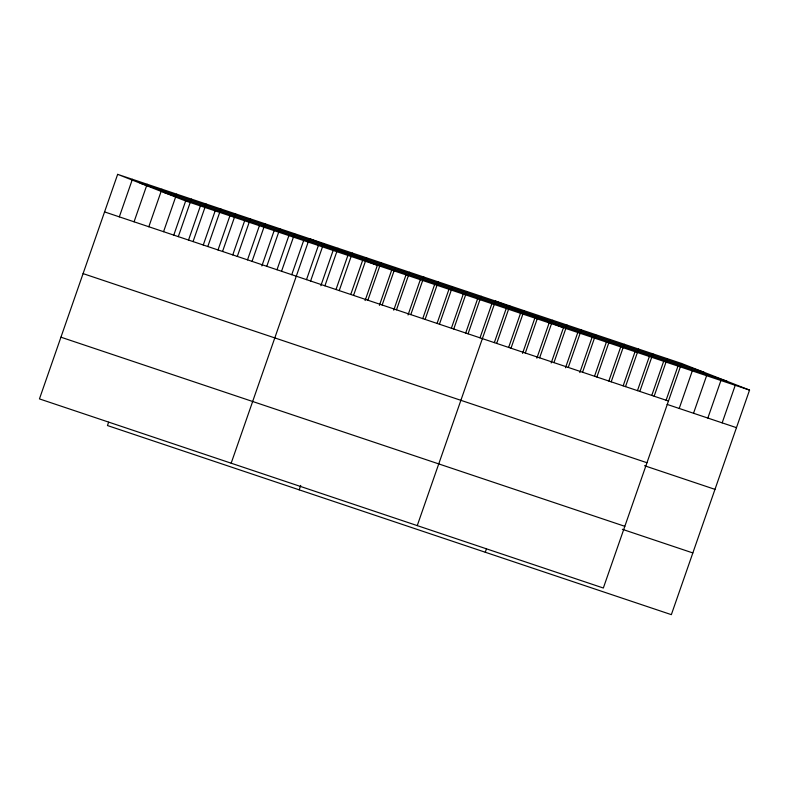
<?xml version="1.0" encoding="UTF-8"?>
<svg xmlns="http://www.w3.org/2000/svg" width="789" height="789" viewBox="0 0 789 789"><rect width="100%" height="100%" fill="white"/><g stroke="black" fill="none" stroke-linecap="round" stroke-linejoin="round"><path stroke-width="1.18" d="M117.65 174.349L39.45 398.899L603.338 588.022L681.538 363.463L117.65 174.349L185.662 200.978L749.55 390.101L671.35 614.651L107.462 425.537L108.616 422.223M119.317 216.857L132.394 179.3M134.061 221.798L147.139 184.241M148.815 226.749L161.893 189.192M163.56 231.69L176.637 194.133M173.767 235.122L185.662 200.978M178.304 236.641L191.382 199.084M188.522 240.073L200.406 205.929M193.058 241.582L206.136 204.026M203.266 245.014L215.16 210.87M207.803 246.533L220.881 208.977M218.02 249.965L229.905 215.821M222.547 251.474L235.625 213.918M232.765 254.906L244.649 220.762M237.302 256.425L250.379 218.869M247.509 259.857L259.403 225.713M252.046 261.366L265.124 223.81M261.859 265.942L274.148 230.654M266.79 266.317L279.878 228.761M277.008 269.749L288.892 235.605M281.545 271.258L294.622 233.702M291.752 274.69L303.647 240.546M231.167 463.202L309.367 238.653L377.389 265.282L365.1 300.56M306.507 279.641L318.391 245.497M310.6 281.012L323.687 243.456M320.857 285.726L333.136 250.438M324.92 285.805L337.998 248.249M335.996 289.533L347.89 255.389M339.231 290.608L352.308 253.052M350.75 294.475L362.634 260.331M353.551 295.411L366.629 257.855M299.189 489.831L300.717 485.422M367.861 300.214L380.939 262.658M379.41 305.363L391.699 270.085M382.172 305.008L395.25 267.451M393.731 310.166L406.01 274.878M396.492 309.811L409.57 272.254M408.041 314.959L420.33 279.681M410.803 314.614L423.88 277.057M422.746 318.628L434.64 284.484M425.113 319.417L438.191 281.86M437.067 323.431L448.951 289.287M439.434 324.21L452.511 286.654M451.377 328.224L463.271 294.08M453.744 329.013L466.822 291.457M465.697 333.027L477.582 298.883M468.055 333.816L481.142 296.26M480.008 337.83L491.892 303.686M417.253 525.612L495.453 301.063L563.464 327.691L551.186 362.97M494.318 342.633L506.213 308.489M496.685 343.412L509.763 305.856M508.639 347.426L520.523 313.282M511.006 348.215L524.083 310.659M522.555 353.373L534.843 318.085M525.316 353.018L538.394 315.462M536.865 358.167L549.154 322.888M539.627 357.821L552.704 320.265M485.274 552.241L486.418 548.937M553.947 362.624L567.025 325.058M565.496 367.773L577.785 332.485M568.258 367.418L581.335 329.861M579.807 372.576L592.095 337.288M582.568 372.221L595.656 334.664M594.521 376.235L606.406 342.091M596.888 377.024L609.966 339.467M608.832 381.038L620.726 346.894M611.199 381.827L624.277 344.26M623.152 385.831L635.037 351.697M625.509 386.62L638.597 349.063M637.463 390.634L649.347 356.49M639.83 391.423L652.907 353.866M651.773 395.437L663.667 361.293M654.14 396.226L667.218 358.67M666.094 400.24L677.978 366.096M679.211 408.455L692.298 370.899M693.531 413.249L706.609 375.692M707.841 418.052L720.919 380.495M722.162 422.855L735.24 385.298M140.097 183.137L703.975 372.26M163.215 192.191L727.103 381.314M104.572 211.906L668.461 401.029M667.099 404.392L736.472 427.658M83.082 273.615L646.97 462.729M644.514 465.727L714.982 489.358M60.94 337.199L624.829 526.312M622.373 529.311L692.841 552.941M681.538 363.463L749.55 390.101"/></g></svg>
